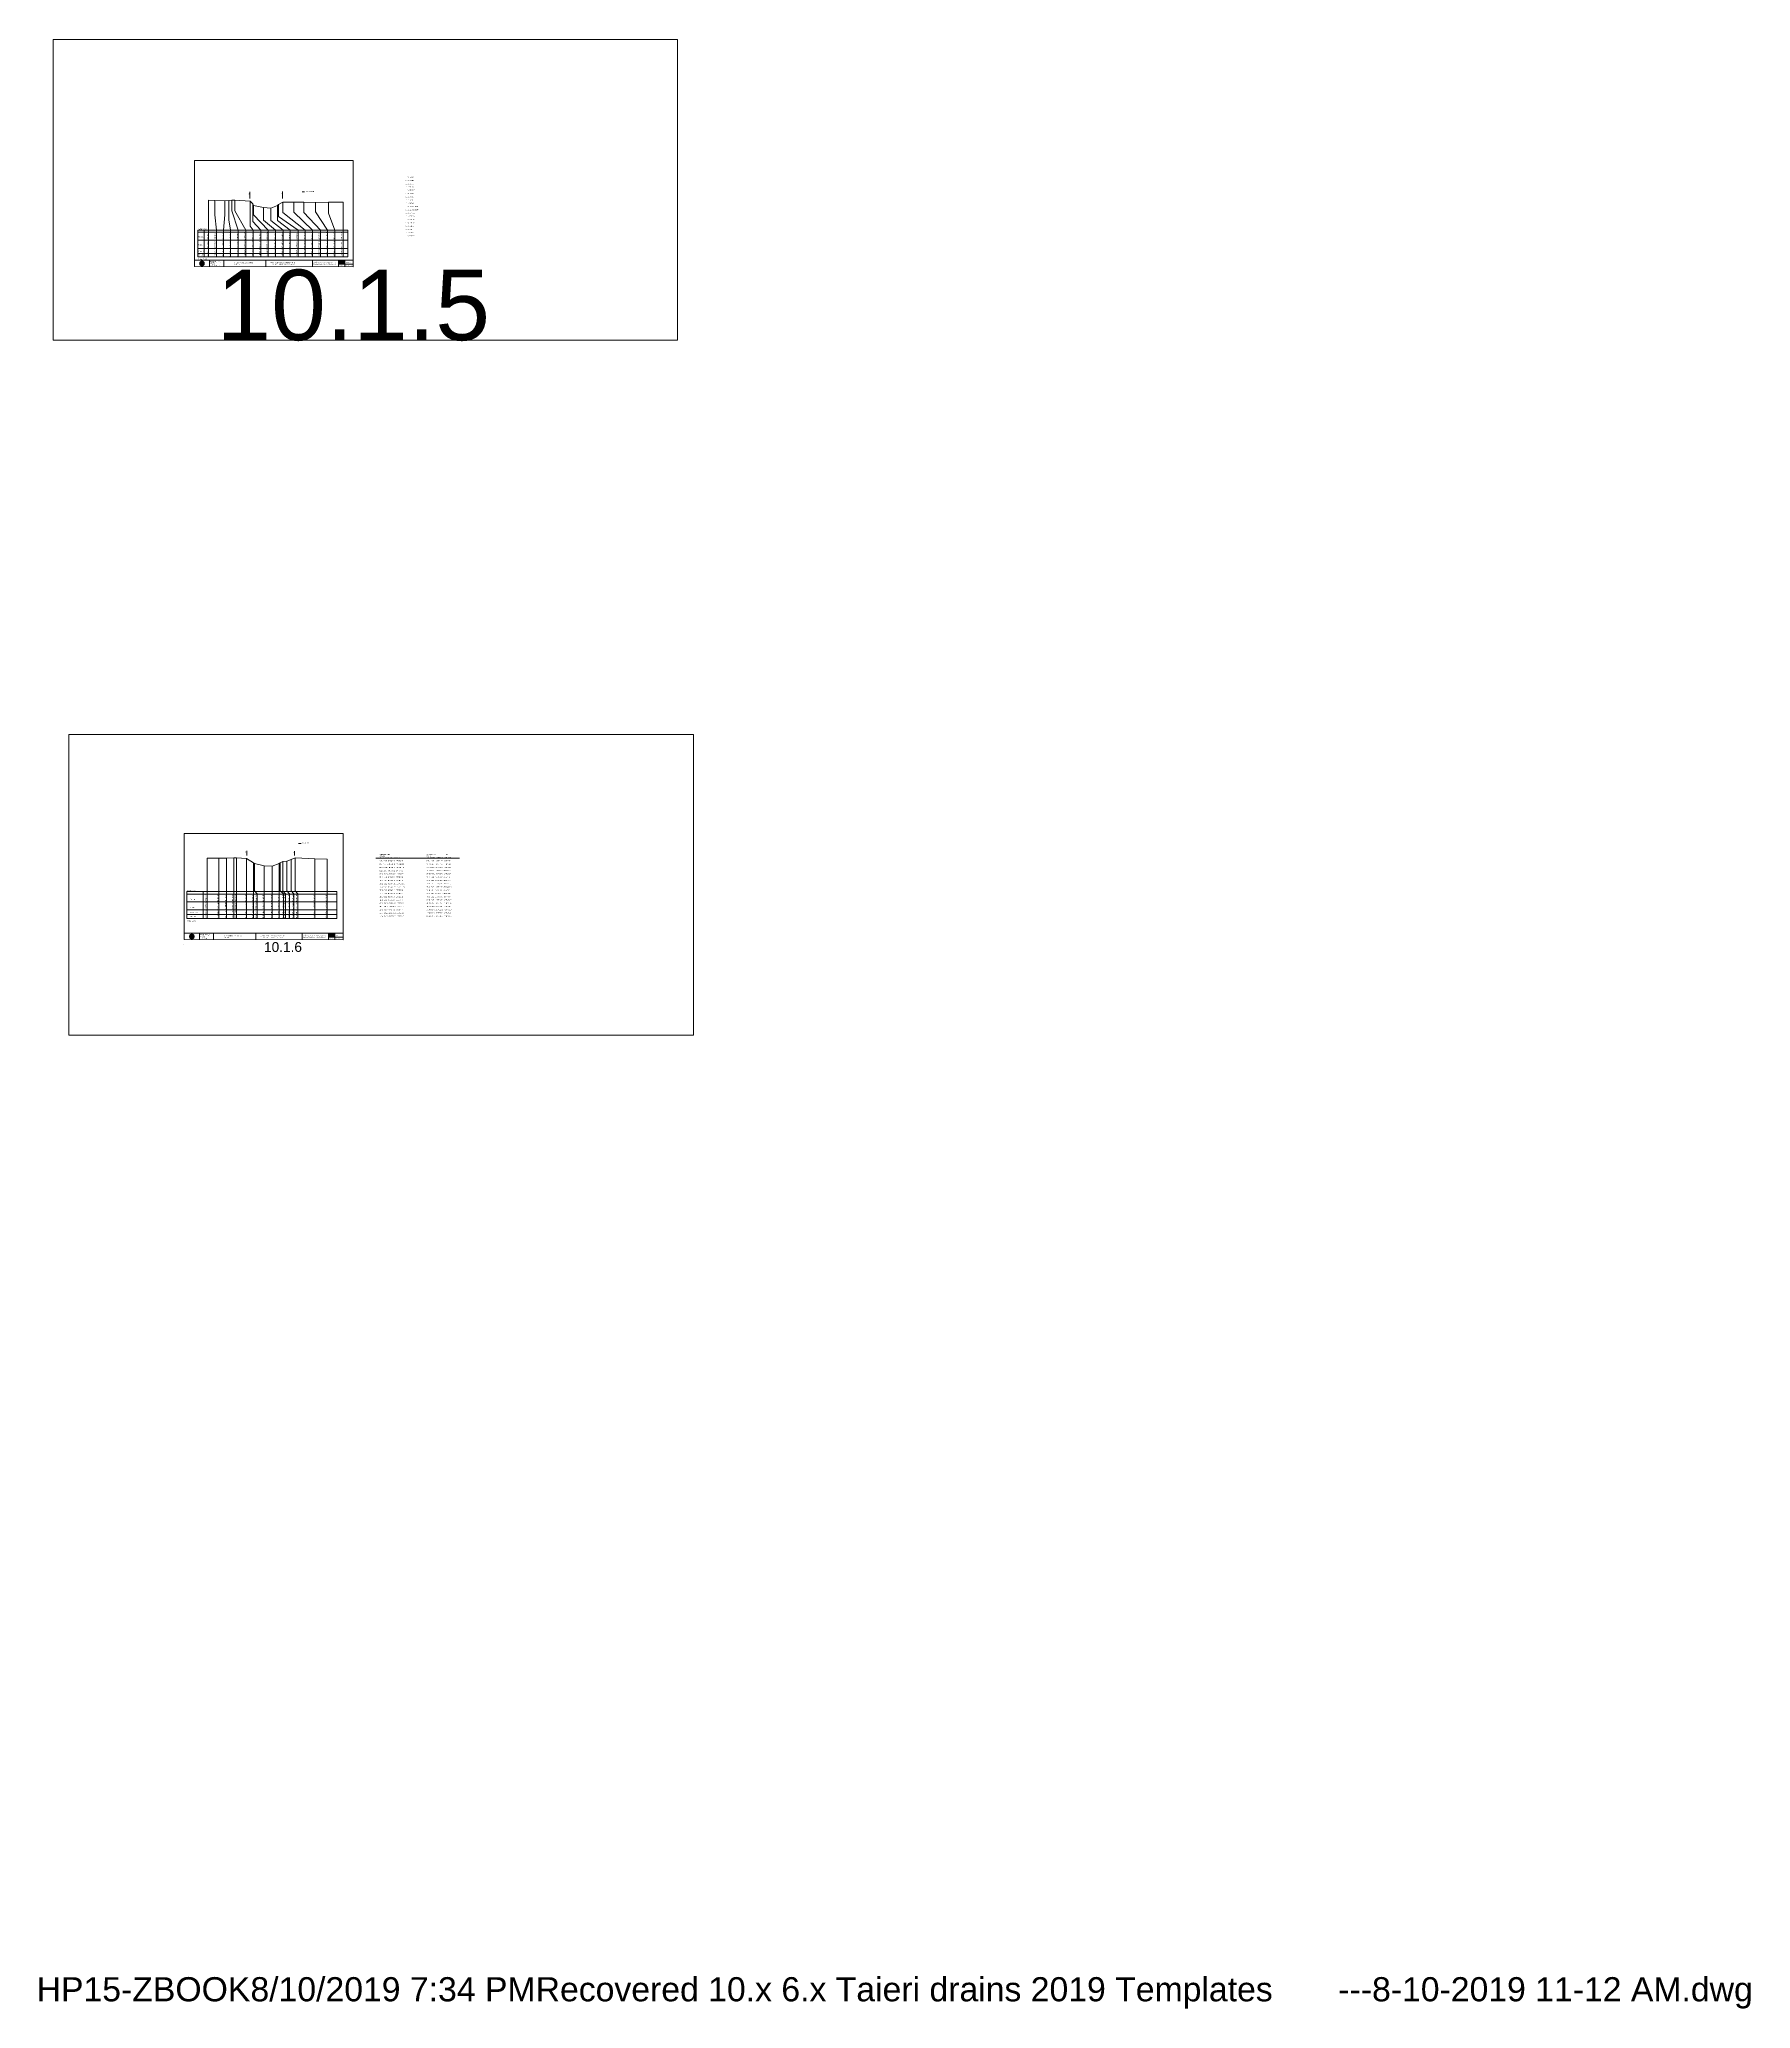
# Model space of a CAD drawing. Header units: millimetres. Extents: x -98331 to 20492277063, y -17414975531 to 5515447517.
# Drawn here: x -55119 to 821544, y -79288 to 929522 of the extents above; entities that cross this region are included whole.
import ezdxf

# ---------------------------------------------------------------- set-up
doc = ezdxf.new("R2010")
doc.units = ezdxf.units.MM
doc.header["$PDMODE"] = 35
doc.header["$PDSIZE"] = 1
doc.layers.get('0').update_dxf_attribs({"lineweight": 0})
doc.layers.add('10.1___Corrected', color=50, linetype='Continuous', plot=False)
for name, color, linetype in [('corrected vertical', 210, 'Continuous'), ('geo', 7, 'Continuous'), ('scratch', 210, 'Continuous'), ('TITLE_BLOCK', 7, 'Continuous'), ('Trial scaled', 7, 'Continuous')]:
    doc.layers.add(name, color=color, linetype=linetype)
doc.styles.get("Standard").update_dxf_attribs({"font": 'arial.ttf', "height": 5000})

# ---------------------------------------------------------------- blocks, each defined once
blk = doc.blocks.new('Geomatics_Circle_SPT')
at = {"layer": 'geo', "color": 2, "linetype": 'Continuous', "lineweight": 0}
for p, q in [((-25, 5), (-5, 25)), ((0, 25), (-25, 0)), ((-25, -5), (5, 25)), ((5, -25), (-25, 5)), ((-25, 0), (0, -25)), ((-10, 23), (-23, 10)), ((10, 23), (-23, -10)), ((-23, 10), (10, -23)), ((-21, 14), (-14, 21)), ((-21, -14), (14, 21)), ((14, -21), (-21, 14)), ((0, 0), (-18, 18)), ((0, 0), (-18, -18)), ((-14, 21), (21, -14)), ((21, 14), (-14, -21)), ((23, -10), (-10, 23)), ((-10, -23), (23, 10)), ((-5, 25), (25, -5)), ((25, 5), (-5, -25)), ((25, 0), (0, 25)), ((0, 0), (18, 18)), ((0, 0), (18, -18)), ((0, -25), (25, 0)), ((5, 25), (25, 5)), ((23, 10), (10, 23)), ((14, 21), (21, 14)), ((18, 18), (18, 18)), ((-5, -25), (-25, -5)), ((-23, -10), (-10, -23)), ((-14, -21), (-21, -14)), ((-18, -18), (-18, -18)), ((25, -5), (5, -25)), ((5, -25), (5, -25)), ((10, -23), (23, -10)), ((21, -14), (14, -21)), ((18, -18), (18, -18))]:
    blk.add_line(p, q, dxfattribs=at)
at = {"layer": 'geo', "color": 1, "linetype": 'Continuous', "lineweight": 0}
for p, q in [((5, 25), (-25, 5)), ((-5, 25), (-25, -5)), ((-25, 0), (10, 23)), ((-25, 0), (-10, 23)), ((14, 21), (-25, -5)), ((-14, 21), (-25, 5)), ((21, 14), (-25, 5)), ((-21, 14), (-25, -5)), ((-25, 0), (23, 10)), ((-25, 0), (-23, 10)), ((0, 0), (-25, 5)), ((-25, 5), (-21, -14)), ((-25, 5), (-5, -25)), ((-25, 5), (14, -21)), ((-25, 5), (-25, 5)), ((0, 0), (-25, -5)), ((-23, -10), (-25, 0)), ((-10, -23), (-25, 0)), ((10, -23), (-25, 0)), ((-23, 10), (0, 25)), ((-23, -10), (0, 25)), ((-23, 10), (18, 18)), ((-23, -10), (18, 18)), ((-23, 10), (-18, 18)), ((-23, -10), (-18, 18)), ((-18, -18), (-23, 10)), ((0, -25), (-23, 10)), ((-23, 10), (18, -18)), ((-23, 10), (25, 0)), ((-23, 9), (-23, 9)), ((-23, -10), (25, 0)), ((-5, 25), (-21, 14)), ((5, 25), (-21, -14)), ((14, 21), (-21, 14)), ((-14, 21), (-21, -14)), ((0, 0), (-21, 14)), ((-21, 14), (-14, -21)), ((-21, 14), (5, -25)), ((-21, 14), (-21, 14)), ((25, 5), (-21, 14)), ((0, 0), (-21, -14)), ((-18, 18), (10, 23)), ((-18, 18), (-10, 23)), ((-18, -18), (10, 23)), ((-18, -18), (-10, 23)), ((-10, -23), (-18, 18)), ((-18, 18), (10, -23)), ((-18, 18), (23, -10)), ((-18, 18), (-18, 18)), ((-18, 18), (23, 10)), ((-18, -18), (23, 10)), ((5, 25), (-14, 21)), ((-5, 25), (-14, -21)), ((0, 0), (-14, 21)), ((-14, 21), (-5, -25)), ((-14, 21), (-14, 21)), ((25, -5), (-14, 21)), ((21, 14), (-14, 21)), ((-14, -21), (25, 5)), ((0, 0), (-14, -21)), ((-10, 23), (0, 25)), ((-10, -23), (0, 25)), ((-10, 23), (0, -25)), ((-10, 23), (18, -18)), ((-10, 23), (-10, 23)), ((-10, 23), (25, 0)), ((-10, 23), (18, 18)), ((-10, -23), (18, 18)), ((25, 0), (-10, -23)), ((0, 0), (-5, 25)), ((-5, 25), (-5, 25)), ((21, -14), (-5, 25)), ((25, 5), (-5, 25)), ((14, 21), (-5, 25)), ((-5, -25), (21, 14)), ((0, 0), (-5, -25)), ((0, 0), (5, 25)), ((0, 25), (10, -23)), ((0, 25), (0, 25)), ((0, 25), (23, -10)), ((0, 25), (23, 10)), ((0, 25), (10, 23)), ((0, -25), (10, 23)), ((0, 0), (14, 21)), ((0, 0), (21, 14)), ((23, 10), (0, -25)), ((0, 0), (25, 5)), ((0, 0), (5, -25)), ((0, 0), (14, -21)), ((0, 0), (21, -14)), ((0, 0), (25, -5)), ((14, -21), (5, 25)), ((25, -5), (5, 25)), ((21, 14), (5, 25)), ((5, 25), (5, 25)), ((5, -25), (14, 21)), ((5, -25), (25, 5)), ((9, 23), (9, 23)), ((10, 23), (18, -18)), ((10, 23), (25, 0)), ((10, 23), (18, 18)), ((18, 18), (10, -23)), ((25, 0), (10, -23)), ((21, -14), (14, 21)), ((25, 5), (14, 21)), ((14, 21), (14, 21)), ((14, -21), (21, 14)), ((18, 18), (23, -10)), ((18, 18), (23, 10)), ((18, 18), (18, 18)), ((23, 10), (18, -18)), ((25, -5), (21, 14)), ((21, 14), (21, 14)), ((21, -14), (25, 5)), ((23, 10), (25, 0)), ((23, 10), (23, 10)), ((25, 0), (23, -10)), ((25, 5), (25, 5)), ((25, 0), (25, 0)), ((-25, 0), (-25, 0)), ((-25, 0), (23, -10)), ((-25, -5), (-25, -5)), ((-25, -5), (-14, -21)), ((-25, -5), (5, -25)), ((-25, -5), (21, -14)), ((-23, -10), (-23, -10)), ((-18, -18), (-23, -10)), ((0, -25), (-23, -10)), ((18, -18), (-23, -10)), ((-21, -14), (25, -5)), ((-21, -14), (-21, -14)), ((-21, -14), (-5, -25)), ((-21, -14), (14, -21)), ((23, -10), (-18, -18)), ((-18, -18), (-18, -18)), ((-10, -23), (-18, -18)), ((10, -23), (-18, -18)), ((-14, -21), (21, -14)), ((-14, -21), (-14, -21)), ((-14, -21), (5, -25)), ((18, -18), (-10, -23)), ((0, -25), (-10, -23)), ((-9, -23), (-9, -23)), ((-5, -25), (25, -5)), ((-5, -25), (14, -21)), ((-5, -25), (-5, -25)), ((23, -10), (0, -25)), ((10, -23), (0, -25)), ((0, -25), (0, -25)), ((5, -25), (21, -14)), ((5, -25), (5, -25)), ((18, -18), (10, -23)), ((10, -23), (10, -23)), ((14, -21), (25, -5)), ((14, -21), (14, -21)), ((23, -10), (18, -18)), ((18, -18), (18, -18)), ((21, -14), (21, -14)), ((23, -9), (23, -9)), ((25, -5), (25, -5))]:
    blk.add_line(p, q, dxfattribs=at)
at = {"layer": 'geo', "color": 114, "linetype": 'Continuous', "lineweight": 0}
for p, q in [((-25, 5), (14, 21)), ((18, 18), (-25, 0)), ((-25, -5), (21, 14)), ((-14, -21), (-25, 5)), ((10, 23), (-23, 10)), ((0, 0), (-23, 10)), ((-23, 10), (-10, -23)), ((0, 0), (-23, -10)), ((-21, 14), (5, 25)), ((-5, -25), (-21, 14)), ((25, 5), (-21, -14)), ((0, 25), (-18, 18)), ((-18, 18), (0, -25)), ((-14, 21), (-5, 25)), ((5, -25), (-14, 21)), ((0, 0), (-10, 23)), ((0, 0), (-10, -23)), ((-5, 25), (14, -21)), ((18, -18), (0, 25)), ((0, 0), (10, 23)), ((0, 0), (23, 10)), ((0, 0), (10, -23)), ((0, 0), (23, -10)), ((5, 25), (21, -14)), ((23, -10), (10, 23)), ((14, 21), (25, -5)), ((25, 0), (18, 18)), ((21, 14), (25, 5)), ((-25, 0), (-18, -18)), ((-21, -14), (-25, -5)), ((-18, -18), (25, 0)), ((25, -5), (-14, -21)), ((-10, -23), (23, -10)), ((21, -14), (-5, -25)), ((0, -25), (18, -18)), ((14, -21), (5, -25))]:
    blk.add_line(p, q, dxfattribs=at)
at = {"layer": 'geo', "color": 250, "linetype": 'Continuous', "lineweight": 0}
for p, q in [((25, 5), (-25, 5)), ((-25, 5), (-25, -5)), ((0, 0), (-25, 0)), ((-23, 10), (23, 10)), ((-23, 10), (-23, 10)), ((-23, -10), (-23, 10)), ((21, 14), (-21, 14)), ((-21, 14), (-21, -14)), ((-18, 18), (18, 18)), ((-18, -18), (-18, 18)), ((-14, 21), (-14, 21)), ((14, 21), (-14, 21)), ((-14, 21), (-14, -21)), ((-10, 23), (10, 23)), ((-10, -23), (-10, 23)), ((-5, 25), (5, 25)), ((-5, 25), (-5, -25)), ((0, 0), (0, 25)), ((0, 0), (0, -25)), ((0, 0), (25, 0)), ((5, 25), (5, -25)), ((10, -23), (10, 23)), ((14, 21), (14, -21)), ((18, -18), (18, 18)), ((21, 14), (21, 14)), ((21, -14), (21, 14)), ((23, 10), (23, -10)), ((25, 5), (25, 5)), ((25, -5), (25, 5)), ((-25, -5), (25, -5)), ((23, -10), (-23, -10)), ((-21, -14), (21, -14)), ((18, -18), (-18, -18)), ((-14, -21), (14, -21)), ((10, -23), (-10, -23)), ((-5, -25), (5, -25))]:
    blk.add_line(p, q, dxfattribs=at)
blk = doc.blocks.new('GeomaticsNZ TITLE BLOCK')
at = {"color": 7, "linetype": 'Continuous', "lineweight": 0}
for p, q in [((0, 95), (0, 1579)), ((0, 1579), (2363, 1579)), ((2363, 1579), (2364, 95)), ((2364, 95), (0, 95)), ((0, 95), (0, 0)), ((0, 0), (2364, -4)), ((16, 95), (2364, 95)), ((224, 95), (224, 0)), ((2364, 95), (383, 95)), ((436, 95), (436, -1)), ((1063, 95), (1063, -2)), ((1755, 95), (1755, -3)), ((2144, 95), (2144, -3)), ((2144, 82), (2239, 82)), ((2144, 71), (2239, 71)), ((2144, 60), (2239, 60)), ((2144, 49), (2239, 49)), ((2144, 35), (2364, 35)), ((2215, 95), (2215, 36)), ((2239, 95), (2239, -3)), ((2364, -4), (2364, 95))]:
    blk.add_line(p, q, dxfattribs=at)
at = {"color": 7, "linetype": 'Continuous', "lineweight": 0, "xscale": 1.36, "yscale": 1.36, "zscale": 1.36}
blk.add_blockref('Geomatics_Circle_SPT', (112, 46), dxfattribs=at)
at = {"color": 7, "linetype": 'Continuous', "lineweight": 0}
for s, p in [('ST', (2222, 64)), ('ST', (2222, 51)), ('PK', (2222, 85))]:
    blk.add_text(s, height=5, dxfattribs=at).set_placement(p)
at = {"color": 7, "linetype": 'Continuous', "lineweight": 0, "attachment_point": 1}
for s, width, heights, insert, char_height in [('{\\C256;Geomatics N.Z. LTD                   }', 125.08, [15.8], (69, 50), 7), ('{\\C256;GEOMATICS N.Z. LTD                   \\PTELEPHONE:  M 021 023 6 00 55;\\PPO BOX 2177\\PSOUTH DUNEDIN\\PDUNEDIN 9044\\PEmail: geomaticsnz@gmail.com}', 3535.73, [94.7], (234, 83), 7), ('{\\C256;OTAGO REGIONAL COUNCIL\\PDunedin}', 3535.73, [0], (589, 64), 15), ('{\\C256;WEST TAIERI DRAINS SURVEY 2019}', 3535.73, [0], (1134, 64), 15), ('{\\C256;ELEVATIONS ARE SHOWN IN LOCAL OTAGO DATUM}', 3535.73, [0], (1134, 35), 10), ('{\\C256;Surveyed by:}', 3535.73, [0], (2145, 92), 7), ('{\\C256;Checked by:}', 3535.73, [0], (2145, 59), 7), ('{\\C256;Approved by:}', 3535.73, [0], (2145, 46), 7), ('{\\C256;JOB No 0062019}', 3535.73, [0], (2145, 21), 7), ('{\\C256;Drawn by:}', 3535.73, [0], (2146, 70), 7), ('{\\C256;Drawn:22-SEP-2019}', 3535.73, [0], (2245, 21), 7)]:
    blk.add_mtext_dynamic_manual_height_columns(s, width=width, gutter_width=159, heights=heights, dxfattribs=dict(at, insert=insert, char_height=char_height))
blk = doc.blocks.new('_Open90')
at = {"color": 0, "linetype": 'ByBlock', "lineweight": -2}
for p, q in [((0, 0), (-1, 0)), ((-0.5, 0.5), (0, 0)), ((0, 0), (-0.5, -0.5))]:
    blk.add_line(p, q, dxfattribs=at)
blk = doc.blocks.new('REVDATE')
at = {"linetype": 'Continuous', "lineweight": 0, "flags": 8}
for tag in ['USER', 'REVDATE', 'FNAME']:
    blk.add_attdef(tag, (0, 0), '', height=4.95, dxfattribs=at)

msp = doc.modelspace()

# ---------------------------------------------------------------- linework, layer by layer
at = {"color": 7, "linetype": 'Continuous', "lineweight": 0}
for p, q in [((52733, 848038), (52733, 851461)), ((69489, 847924), (69489, 851528)), ((26099, 818078), (26099, 831829)), ((26099, 831829), (102955, 831829)), ((26099, 830718), (102955, 830718)), ((29357, 818078), (29357, 831829)), ((29452, 831829), (29452, 831845)), ((31500, 831816), (31500, 831832)), ((102955, 818078), (102955, 831829)), ((26099, 826586), (102955, 826586)), ((26099, 822317), (102955, 822317)), ((26099, 819877), (102955, 819877)), ((26099, 818078), (102955, 818078)), ((20470, 479194), (20470, 492946)), ((20470, 492946), (97326, 492946)), ((20470, 491708), (97326, 491708)), ((20470, 487644), (97326, 487644)), ((28738, 479194), (28738, 492946)), ((97326, 479194), (97326, 492946)), ((20470, 483686), (97326, 483686)), ((20470, 481213), (97326, 481213)), ((20470, 479194), (97326, 479194))]:
    msp.add_line(p, q, dxfattribs=at)
at = {"color": 1, "linetype": 'Continuous', "lineweight": 0}
for p, q in [((79483, 851406), (80774, 851406)), ((77697, 517621), (78989, 517621))]:
    msp.add_line(p, q, dxfattribs=at)
at = {"linetype": 'Continuous', "lineweight": 0}
for p, q in [((51086, 511522), (51086, 513832)), ((75570, 511393), (75570, 513702)), ((92317, 509575), (92317, 479194))]:
    msp.add_line(p, q, dxfattribs=at)
at = {"color": 4, "linetype": 'Continuous', "lineweight": 0}
for points in [[(271864, 929522), (-48057, 929522), (-48057, 775420), (271864, 775420)], [(279915, 573430), (-40006, 573430), (-40006, 419328), (279915, 419328)]]:
    msp.add_lwpolyline(points, close=True, dxfattribs=at)
at = {"color": 1, "linetype": 'Continuous', "lineweight": 0}
for points in [[(31491, 847212), (34711, 846980), (39849, 846860), (41893, 847040), (43521, 847120), (44938, 847090), (52868, 846620), (54246, 845240), (54554, 844390), (59684, 843390), (63452, 842990), (66789, 844410), (67322, 844910), (69549, 846050), (75242, 846118), (80349, 846172), (86377, 846018), (93045, 846108), (100541, 846138)], [(30763, 509988), (36843, 509997), (40698, 510077), (44450, 510227)], [(44450, 510227), (45875, 510187), (51063, 509927), (54589, 507696), (55031, 507406), (59957, 506206), (64167, 505906), (67744, 507346), (68288, 507666), (69590, 508406), (71726, 508596), (73873, 509315), (75856, 510265), (86011, 509745), (92223, 509565), (92317, 509575)]]:
    msp.add_lwpolyline(points, dxfattribs=at)
at = {"color": 7, "linetype": 'Continuous', "lineweight": 0}
for points in [[(31491, 847212), (31491, 818078)], [(34711, 846980), (34711, 839719), (35621, 831829)], [(39849, 846860), (39849, 839583), (39193, 831829)], [(41893, 847040), (41893, 837049), (42858, 831829)], [(43521, 847120), (43521, 841704), (46703, 831829)], [(44938, 847090), (44938, 841770), (50594, 831829)], [(52868, 846620), (52868, 833863), (54458, 831829)], [(54246, 845240), (54246, 840349), (54246, 836240), (58257, 831829)], [(54554, 844390), (54554, 839596), (62154, 831829)], [(59684, 843390), (59684, 836943), (65886, 831829)], [(63452, 842990), (63452, 836795), (69688, 831829)], [(66789, 844410), (66789, 836696), (73391, 831829)], [(67322, 844910), (67322, 838851), (77391, 831829)], [(69549, 846050), (69549, 840916), (81059, 831829)], [(75242, 846118), (75242, 840961), (84794, 831829)], [(80349, 846138), (80349, 840872), (88867, 831829)], [(86377, 846018), (86377, 841168), (92414, 831829)], [(93045, 846108), (93045, 840458), (96293, 831829)], [(100541, 846138), (100541, 818078)], [(35621, 818078), (35621, 831829)], [(39193, 818078), (39193, 831829)], [(42858, 818078), (42858, 831829)], [(46703, 818078), (46703, 831829)], [(50594, 818078), (50594, 831829)], [(54458, 818078), (54458, 831829)], [(58257, 818078), (58257, 831829)], [(62154, 818078), (62154, 831829)], [(65886, 818078), (65886, 831829)], [(69688, 818078), (69688, 831829)], [(73391, 818078), (73391, 831829)], [(77391, 818078), (77391, 831829)], [(81059, 818078), (81059, 831829)], [(84794, 818078), (84794, 831829)], [(88867, 818078), (88867, 831829)], [(92414, 818078), (92414, 831829)], [(96293, 818078), (96293, 831829)], [(30763, 509988), (30763, 493381), (30763, 479194)], [(36881, 509998), (36881, 494626), (36881, 479194)], [(40698, 510077), (40698, 494626), (40698, 479194)], [(44450, 510227), (44450, 493708), (44450, 479195)], [(45881, 510187), (45881, 493687), (45881, 479194)], [(51063, 509927), (51063, 479205)], [(54589, 507696), (54589, 493381), (54589, 479194)], [(55031, 507406), (55081, 493381), (56431, 491873), (56431, 479194)], [(59957, 506206), (59957, 493382), (59957, 479196)], [(64167, 505906), (64167, 493375), (64167, 479188)], [(67744, 507346), (67744, 493359), (67744, 479172)], [(68288, 507666), (68288, 493385), (69921, 491878), (69921, 479199)], [(69590, 508406), (69590, 493386), (70940, 491878), (70940, 479199)], [(71726, 508596), (71726, 493385), (73076, 491877), (73076, 479198)], [(73873, 509315), (73881, 493381), (75231, 491873), (75231, 479194)], [(75856, 510265), (75856, 493382), (77206, 491874), (77206, 479195)], [(86011, 509745), (86011, 493379), (86011, 479192)]]:
    msp.add_lwpolyline(points, dxfattribs=at)
msp.add_point((26099, 831829), dxfattribs=at)
at = {"layer": '10.1___Corrected', "linetype": 'Continuous', "lineweight": 0}
msp.add_line((117185, 510075), (160033, 510075), dxfattribs=at)
at = {"layer": 'scratch', "color": 7, "linetype": 'Continuous', "lineweight": 0}
for p in [(31491, 847212), (34711, 846980), (39849, 846860), (41893, 847040), (43521, 847120), (44938, 847090), (52868, 846620), (54246, 845240), (54554, 844390), (59684, 843390), (63452, 842990), (66789, 844410), (67322, 844910), (69549, 846050), (75242, 846118), (80349, 846138), (86377, 846018), (93045, 846108), (100541, 846138)]:
    msp.add_point(p, dxfattribs=at)
at = {"layer": 'scratch', "color": 32, "linetype": 'Continuous', "lineweight": 0, "true_color": 0xcd6928}
for p in [(30763, 509988), (36881, 509998), (40698, 510077), (44450, 510227), (45875, 510187), (51063, 509927), (54589, 507696), (55031, 507406), (59957, 506206), (64167, 505906), (67744, 507346), (68288, 507666), (69590, 508406), (71726, 508596), (73873, 509315), (75856, 510265), (86011, 509745), (92317, 509575)]:
    msp.add_point(p, dxfattribs=at)

# ---------------------------------------------------------------- block references
at = {"color": 7, "linetype": 'Continuous', "lineweight": 0, "xscale": 34.41290447856466, "yscale": 34.41290447856466, "zscale": 34.41290447856466}
for p in [(24343, 813113), (19135, 468343)]:
    msp.add_blockref('GeomaticsNZ TITLE BLOCK', p, dxfattribs=at)
at = {"layer": 'TITLE_BLOCK', "linetype": 'Continuous', "lineweight": 0}
ref = msp.add_blockref('REVDATE', (-56537, -75556), dxfattribs=dict(at, xscale=2500, yscale=2500, zscale=2500))
ref.add_attrib('USER', 'HP15-ZBOOK', (-56537, -75556), dxfattribs={"linetype": 'Continuous', "lineweight": 0, "height": 12375})
ref.add_attrib('REVDATE', '8/10/2019 7:34 PM', (53000, -75556), dxfattribs={"linetype": 'Continuous', "lineweight": 0, "height": 12375})
ref.add_attrib('FNAME', 'Recovered 10.x 6.x Taieri drains 2019 Templates       ---8-10-2019 11-12 AM.dwg', (199115, -75556), dxfattribs={"linetype": 'Continuous', "lineweight": 0, "height": 12375})
at = {"layer": 'Trial scaled', "color": 1, "linetype": 'Continuous', "lineweight": 0}
msp.add_blockref('_Open90', (18510, 465649), dxfattribs=at)

# ---------------------------------------------------------------- texts
at = {"color": 7, "linetype": 'Continuous', "lineweight": 0}
for s, height, p in [('TB', 300, (52442, 850088)), ('TB', 300, (69255, 850281)), ('0.07  100.84   1377732.17   4905584.04', 500, (31410, 818064)), ('3.29  100.62   1377729.17   4905585.54', 500, (35216, 818063)), ('8.43   100.5   1377724.52   4905587.73', 500, (39022, 818064)), ('10.47 100.68   1377722.74   4905588.74', 500, (42828, 818017)), ('12.1  100.76   1377721.25    4905589.4', 500, (46634, 818017)), ('13.52 100.73   1377719.99   4905590.05', 500, (50441, 818017)), ('21.45 100.26   1377712.87   4905593.54', 500, (54247, 818072)), ('22.83  98.88   1377711.58   4905594.04', 500, (58053, 818072)), ('23.14  98.03   1377711.31   4905594.19', 500, (61859, 818072)), ('28.27  97.03   1377706.776  4905596.59', 500, (65666, 818072)), ('32.03  96.63   1377703.45  4905598.368', 500, (69472, 818063)), ('35.37  98.05   1377700.44   4905599.81', 500, (73278, 818063)), ('35.9   98.55   1377699.92   4905599.96', 500, (77084, 818063)), ('38.13  99.69   1377697.93   4905600.96', 500, (80891, 818063)), ('43.82  99.76   1377692.82   4905603.47', 500, (84697, 818084)), ('48.93  99.78   1377688.28   4905605.81', 500, (88503, 818084)), ('54.96  99.66   1377682.85   4905608.43', 500, (92309, 818064)), ('61.63  99.75   1377676.89   4905611.42', 500, (96116, 818067)), ('69.12  99.78   1377670.14   4905614.68', 500, (99922, 818067)), ('  0.10  100.70 1377660.31 4905429.62', 500, (30464, 479391)), ('  6.20  100.71 1377654.97 4905432.58', 500, (36546, 479393)), ('10.00  100.79 1377651.69 4905434.61', 500, (40486, 479347)), ('13.80  100.94 1377648.49 4905436.57', 500, (44092, 479344)), ('15.20  100.90 1377647.22 4905437.22', 500, (45641, 479344)), ('20.40  100.64 1377642.73 4905439.82', 500, (50915, 479399)), ('23.90     98.41 1377639.64 4905441.52', 500, (54361, 479399)), ('24.40 98.12 1377639.25 4905441.73', 500, (56235, 479399)), ('29.30   96.92 1377635.10 4905444.39', 500, (59784, 479399)), ('33.50   96.62 1377631.39 4905446.39', 500, (64061, 479390)), ('37.10   98.06 1377628.26 4905448.12', 500, (67591, 479390)), ('37.60   98.38 1377627.77 4905448.36', 500, (69788, 479390)), ('38.90   99.12 1377626.66 4905449.04', 500, (70815, 479390)), ('41.00   99.12 1377624.80 4905450.09', 500, (72864, 479411)), ('43.20  100.02 1377622.95 4905451.18', 500, (74922, 479411)), ('45.20  100.97 1377621.18 4905452.08', 500, (76860, 479411)), ('55.30  100.45 1377612.41 4905457.20', 500, (85837, 479391)), ('61.64 100.28 1377606.97 4905460.39', 500, (91999, 479393))]:
    msp.add_text(s, height=height, rotation=90, dxfattribs=at).set_placement(p)
for s, height, p in [('Ground Level', 500, (81378, 851384)), ('DATUM 85.47', 500, (26099, 831976)), ('Northing', 500, (26306, 828122)), ('Section 10.1.5', 500, (26099, 816627)), ('Ground Level', 500, (26322, 820752)), ('Chainage', 500, (26324, 818831)), ('Easting', 500, (26304, 824040)), ('A3 HORIZONTAL SCALE  1:250    VERTICAL SCALE   1:250 ', 300, (85213, 814178)), ('A1 HORIZONTAL SCALE  1:150    VERTICAL SCALE   1:150 ', 300, (85257, 814774)), ('SCALE :  ', 300, (85279, 815361)), ('10.1.5', 500, (102203, 815025)), ('DATUM 82.84', 500, (20470, 493092)), ('Easting', 500, (21994, 484727)), ('Northing', 500, (21996, 488830)), ('Section 10.1.6', 500, (20470, 477743)), ('Ground Level', 500, (22012, 481943)), ('Chainage', 500, (22014, 480023)), ('10.1.6', 5000, (59986, 462055)), ('A3 HORIZONTAL SCALE  1:250    VERTICAL SCALE   1:250 ', 300, (80006, 469408)), ('A1 HORIZONTAL SCALE  1:150    VERTICAL SCALE   1:150 ', 300, (80049, 470004)), ('SCALE :  ', 300, (80072, 470591)), ('10.1.6', 300, (96996, 470278))]:
    msp.add_text(s, height=height, dxfattribs=at).set_placement(p)
at = {"linetype": 'Continuous', "lineweight": 0}
msp.add_text('Ground Level', height=500, dxfattribs=at).set_placement((79592, 517599))
at = {"linetype": 'Continuous', "lineweight": 0, "char_height": 500, "attachment_point": 1, "rotation": 90}
for insert in [(50468, 512706), (74952, 512576)]:
    msp.add_mtext_dynamic_manual_height_columns('TB', width=1111.79, gutter_width=2500, heights=[0], dxfattribs=dict(at, insert=insert))
at = {"layer": '10.1___Corrected', "color": 7, "linetype": 'Continuous', "lineweight": 0}
for s, p in [('10.1.5 54 SOL', (132542, 858687)), ('10.1.5 53 SH', (132542, 857012)), ('10.1.5 52 FE', (132542, 855344)), ('10.1.5 51 RD', (132542, 853675)), ('10.1.5 50 RD-CL', (132542, 852000)), ('10.1.5 49 RD', (132542, 850331)), ('10.1.5 48 TB', (132542, 848662)), ('10.1.5 47 BB', (132542, 846993)), ('10.1.5 46 WL', (132542, 845325)), ('10.1.5 10.1.5-5M DP', (132542, 843656)), ('10.1.5 10.1.5-9M DP', (132542, 841987)), ('10.1.5 137 WL', (132542, 840319)), ('10.1.5 138 BB', (132542, 838650)), ('10.1.5 139 TB', (132542, 836981)), ('10.1.5 140 SH', (132542, 835306)), ('10.1.5 141 SH', (132542, 833631)), ('10.1.5 142 SH', (132542, 831956)), ('10.1.5 143 SH', (132542, 830280)), ('10.1.5 144 SH', (132542, 828605))]:
    msp.add_text(s, height=500, dxfattribs=at).set_placement(p)
at = {"layer": '10.1___Corrected', "linetype": 'Continuous', "lineweight": 0}
for s, p in [('10.02  100.79  4905434.61  1377651.69', (119115, 506735)), ('13.77  100.94  4905436.57  1377648.49', (119115, 505067)), ('#VALUE!', (119184, 510908)), ('0.08  100.7  4905429.62  1377660.31', (119162, 510073)), ('Autocad Multitext', (119191, 511750)), ('6.16  100.71  4905432.58  1377654.97', (119165, 508404)), ('15.19  100.9  4905437.22  1377647.22', (119115, 503398)), ('33.49  96.62  4905446.393  1377631.394', (119162, 495054)), ('20.38  100.64  4905439.82  1377642.73', (119171, 501729)), ('23.91  98.41  4905441.52  1377639.64', (119171, 500061)), ('24.35  98.12  4905441.73  1377639.25', (119171, 498392)), ('29.28  96.92  4905444.386  1377635.097', (119171, 496723)), ('37.06  98.06  4905448.12  1377628.26', (119162, 493386)), ('37.61  98.38  4905448.36  1377627.77', (119162, 491717)), ('38.91  99.12  4905449.04  1377626.66', (119162, 490048)), ('41.04  99.31  4905450.09  1377624.8', (119182, 488380)), ('43.19  100.02  4905451.18  1377622.95', (119182, 486711)), ('45.17  100.97  4905452.08  1377621.18', (119182, 485042)), ('55.33  100.45  4905457.2  1377612.41', (119162, 483373)), ('61.54  100.27  4905460.41  1377607.09', (119165, 481705)), ('61.64  100.28  4905460.39  1377606.97', (119165, 480036))]:
    msp.add_text(s, height=500, dxfattribs=at).set_placement(p)
at = {"layer": '10.1___Corrected', "linetype": 'Continuous', "lineweight": 0, "insert": (143255, 512260), "char_height": 500, "attachment_point": 1}
msp.add_mtext_dynamic_manual_height_columns('AUTOCD MULTI                      TEXT          \\P#VALU      !                                    \\P0.08   100.70   1377660.31   4905429.62                        ^J                                                \\P6.16  100.71   1377654.97   4905432.58          ^J                                                \\P10.02 100.79   1377651.69   4905434.61          ^J                                                \\P13.77 100.94   1377648.49   4905436.57          ^J                                                \\P15.19 100.9    1377647.22   4905437.22          ^J                                                \\P20.38 100.64   1377642.73   4905439.82          ^J                                                \\P23.91  98.41   1377639.64   4905441.52          ^J                                                \\P24.35  98.12   1377639.25   4905441.73          ^J                                                \\P29.28  96.92   1377635.09   4905444.38          ^J                                                \\P33.49  96.62   1377631.39   4905446.393         ^J                                                \\P37.06  98.06   1377628.26   4905448.12          ^J                                                \\P37.61  98.38   1377627.77   4905448.36          ^J                                                \\P38.91  99.12   1377626.66   4905449.04          ^J                                                \\P41.04  99.31   1377624.80    4905450.09          ^J                                                \\P43.19 100.02   1377622.95   4905451.18          ^J                                                \\P45.17 100.97   1377621.18   4905452.08          ^J                                                \\P55.33 100.45   1377612.41   4905457.20          ^J                                                \\P61.54 100.27   1377607.09   4905460.41          ^J                                                \\P61.64 100.28   1377606.97   4905460.39          ', width=21872.23, gutter_width=2500, heights=[0], dxfattribs=at)
at = {"layer": 'corrected vertical', "color": 7, "linetype": 'Continuous', "lineweight": 0}
msp.add_text('10.1.5', height=36094.9, dxfattribs=at).set_placement((35571, 775420))

doc.saveas('drawing.dxf')
